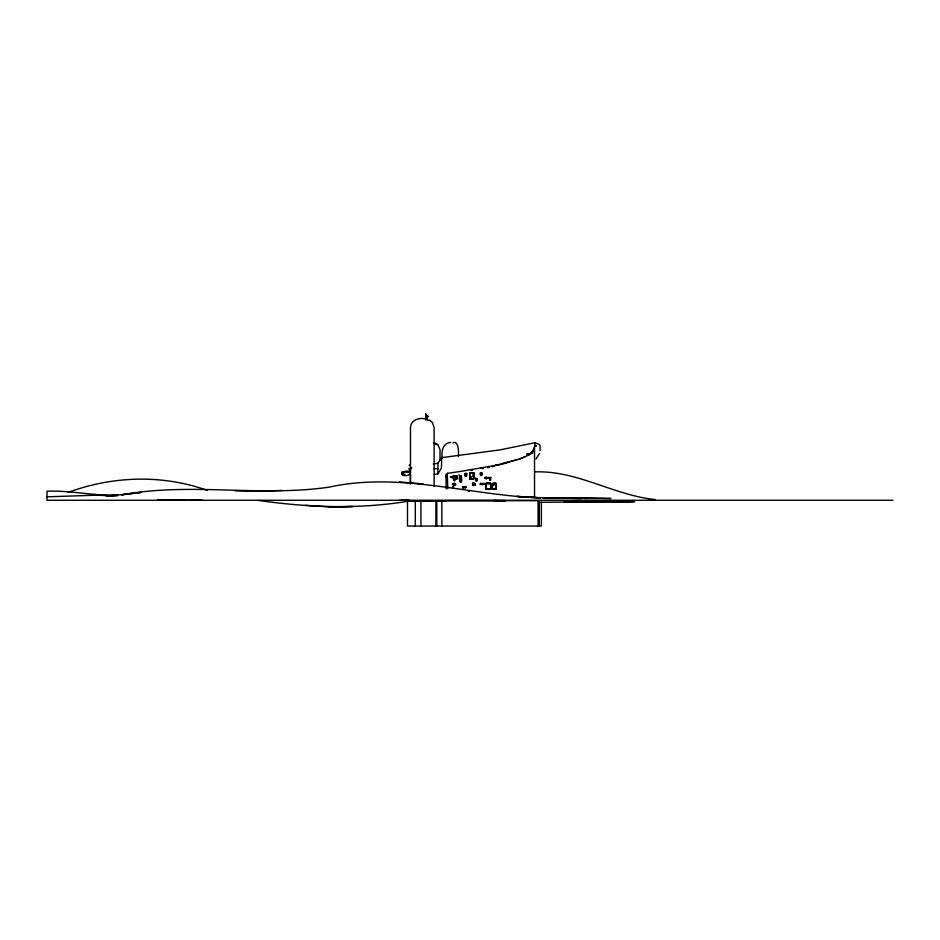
<?xml version="1.0" encoding="UTF-8"?>
<svg xmlns="http://www.w3.org/2000/svg" width="940" height="940" viewBox="0 0 940 940"><rect width="100%" height="100%" fill="white"/><g stroke="black" fill="none" stroke-linecap="round" stroke-linejoin="round"><path stroke-width="1.41" d="M409.44 471.504L409.511 472.174L409.452 471.492L402.073 472.291L402.226 474.465L405.116 474.254M473.255 485.31L474.853 485.298L474.947 483.43C469.871 481.973 474.371 488.095 474.865 484.218M486.191 489.247L486.191 483.348L490.692 483.583L490.798 488.812L485.804 488.918L485.851 483.43L490.751 483.43L490.798 488.812L490.751 483.43M496.014 488.941L496.026 483.595C490.257 480.27 490.915 492.219 496.014 488.941L496.073 483.43L492.325 483.606L492.349 488.929L496.014 488.941L496.073 483.43M534.531 497.413L534.531 447.663C529.232 459.554 512.382 459.719 501.772 464.243M459.883 481.856L459.907 476.087L461.235 475.922C463.62 489.012 455.841 477.203 461.235 475.922M461.129 481.856L461.152 476.087L458.555 474.959M425.773 419.769L425.785 413.964L425.89 419.769M490.704 479.846L490.751 477.461C487.12 477.555 491.996 481.174 489.587 479.87M472.644 483.983L472.62 485.322L472.726 483.43M461.129 478.014L461.152 476.78M402.907 475.053C404.553 472.491 400.581 471.116 401.862 474.665C410.98 479.012 413.6 467.591 402.25 472.291L402.226 474.465M425.714 417.007L425.761 413.964L425.832 417.007M475.91 480.693L477.168 480.563L475.91 480.693C474.982 478.719 477.931 477.72 477.085 480.316M409.405 472.373L409.523 471.68M470.858 478.93L469.671 478.918L469.753 472.832L473.807 472.832L473.76 478.883L471.175 478.93M446.559 474.371L446.324 477.685M488.401 477.461L488.283 478.366L485.733 477.743L488.401 477.461L488.283 478.366M490.798 488.812C484.171 492.654 483.395 479.94 490.692 483.583L486.697 483.571M464.947 473.596C463.044 476.791 468.249 476.709 466.604 473.596C464.313 472.045 464.16 476.98 466.158 475.875M534.378 448.451L533.885 450.542M539.49 453.62L535.976 458.931M490.751 477.461L489.623 477.626M492.349 488.929L492.407 483.43M480.457 475.041L480.516 472.832L481.774 472.832L481.774 474.876L480.457 475.041L480.516 472.832M485.769 478.319L485.851 477.461M483.83 484.417L484.018 483.43L480.516 483.43C479.682 485.099 484.253 485.24 484.018 483.43M409.875 469.13L411.203 467.779M480.328 484.359L480.516 483.43M485.804 488.918L485.851 483.43M481.715 475.041L481.774 472.832M466.604 473.596L466.029 475.887M469.753 472.832L469.671 478.918L473.173 475.417L473.173 473.666L469.671 473.008L473.76 472.985M474.947 483.43L472.644 483.595M452.669 476.521L452.281 478.025L452.669 476.521L450.871 476.521L450.871 477.262M453.491 475.922L453.386 478.954L454.796 477.673L456.217 477.673L456.84 478.754L456.84 475.922L453.491 475.922L453.386 478.954M453.985 480.035L454.831 479.835L454.725 480.822L453.985 480.035L454.831 479.835M456.84 475.922L456.217 477.673M453.386 483.63L455.207 483.43C456.77 486.18 452.011 486.391 453.386 483.63L455.207 483.43M465.641 487.743L465.747 486.615L462.891 486.615L462.786 487.743L465.747 487.543L462.786 487.743M468.132 491.103L469.647 491.103M446.018 474.571L446.136 488.929M533.051 451.412L534.919 445.584A6.745 6.451 90 0 0 534.931 445.172L534.931 442.74L499.88 449.907L441.624 457.663L437.911 463.279L437.911 473.878L434.456 474.359M437.911 473.878L441.083 468.696A6.698 1.246 90 0 0 441.565 465.277L441.624 457.663M446.641 474.324L447.287 473.396L460.365 471.445M491.632 486.38L496.026 483.595L492.325 483.606M531.758 453.527L532.898 452.798M530.56 454.126L527.493 455.606M523.874 457.216L524.92 456.758M519.068 459.155L522.64 457.71M67.739 492.172L70.5 491.514C114.727 475.887 162.972 474.571 207.352 490.386M501.349 464.337L460.377 471.445M495.204 465.406L492.701 466.781M450.718 442.423C442.846 442.681 441.083 451.776 442.235 458.062M531.1 453.28L526.623 454.173L529.502 454.584M480.669 468.12L481.268 468.014M471.128 470.541L472.35 470.317M482.161 468.613L483.195 468.437M487.672 467.65L489.235 467.38M433.399 463.913L437.911 463.279M121.648 494.875C190.291 482.079 260.016 497.154 329 487.167C399.735 471.528 469.847 495.509 540.5 497.906L517 496.426L540.5 497.683L587.5 498.341L543.261 498.318M121.648 494.91L141 492.466L109.204 495.921L100.909 495.122M409.182 501.067C359.209 509.445 308.485 507.553 258.5 500.456M406.997 472.385L409.535 472.103M106.443 495.885L117.5 495.192C94.059 496.05 70.606 490.269 47 491.209L47 500.268L893 500.268M47 496.825L94 495.274L117.5 495.58L111.966 495.827M488.33 477.708L485.733 477.743M201.818 499.634L188 500.233L157.591 499.598M282 490.398L258.5 491.35L235 490.892M564 502.219L634.5 501.502L540.5 502.312M329 506.895L352.5 506.519L329 506.895L305.5 505.356M611 501.96L634.5 501.643M543.261 498.059L611 498.482L587.5 498.071M427.195 416.103L427.042 419.969M426.031 416.338L428.276 416.338L426.102 416.467M433.951 468.672L438.017 468.672M534.966 471.892C577.195 470.305 613.961 495.404 655.239 499.563M481.691 473.02L480.434 473.02L480.963 475.781M480.516 474.876L481.774 474.876M464.947 475.734L466.604 475.734M456.734 478.954L456.734 476.122L453.386 476.122L456.217 477.074M450.483 477.273L452.669 477.262M485.863 478.084L488.401 478.084M453.491 478.754L456.84 478.754M469.753 478.754L473.807 478.754L473.807 472.832M477.12 478.883L475.017 477.908M480.516 483.853L484.018 483.853M452.41 484.37L455.888 484.37M472.726 485.122L474.947 485.122M462.492 486.873L466.087 486.873M485.851 488.777L490.751 488.777M492.407 488.777L496.073 488.777M445.642 500.585L505.003 500.585M409.358 500.938L446.136 500.985M499.046 500.938L505.438 500.938M409.241 500.115L399.5 500.268M587.5 498.4L564 498.012L580.591 498.67M498.282 500.585L493.5 500.503M464.889 473.737L466.534 473.76L466.087 473.314L466.087 475.628M399.5 481.962L423 483.889M94 494.487L98.148 494.875M483.689 484.135L480.328 483.936M534.931 442.74L539.29 444.432L540.042 445.607L540.065 450.565M433.293 442.705L437.97 444.702L440.002 449.543L440.002 459.825M434.327 443.198L437.453 444.702L434.069 442.822M429.063 420.579C422.859 416.197 410.721 418.664 410.486 427.582L410.486 483.336M429.615 420.074L432.412 422.554L434.115 427.582L434.115 486.274M516.553 460.095L513.945 460.53A45.285 5.417 -13 0 1 495.145 465.418M509.398 462.174L504.099 463.032L504.228 463.679M473.126 482.267L474.853 485.298M402.696 472.291L402.767 474.465L402.52 472.291M447.299 473.384L447.781 488.53M410.357 467.838L410.369 484.241M541.37 502.101L541.37 526.036L407.502 526.036L407.502 500.691L539.219 500.691L539.219 526.036M538.632 500.691L538.632 526.036M538.15 500.691L538.15 526.036M489.67 477.461L489.67 479.682M486.191 476.886L486.191 479.106M477.168 478.754L477.085 480.74M475.957 478.754L475.957 480.563M462.891 486.615L462.891 487.543M459.989 475.922L459.989 481.656M458.462 456.629L458.462 450.906A8.507 3.83 -90 0 0 454.619 442.423L454.443 442.423A8.495 3.83 90 0 0 452.974 443.069M454.796 477.074L454.796 477.673M454.091 479.835L454.091 480.622M453.491 483.43L453.491 485.369M441.87 500.691L441.87 526.036M436.783 500.691L436.783 526.036M435.89 500.691L435.89 526.036M420.944 500.691L420.944 526.036M415.304 500.691L415.304 526.036M409.863 469.565A49.832 0.858 -65.1 0 1 409.629 469.882M410.592 468.884A119.204 4.923 -23.5 0 1 411.943 467.944M408.829 469.06A122.423 6.133 -20.5 0 1 408.736 468.802M409.311 464.901A56.435 0.823 86.2 0 1 409.346 465.829M534.919 445.584L536.376 445.865L534.919 445.584M532.334 452.211L531.899 452.634L532.334 452.211M485.157 477.461L484.805 478.46L485.157 477.461M453.491 486.615L452.634 486.615L452.634 488.342L453.491 488.342L453.491 486.615"/></g></svg>
